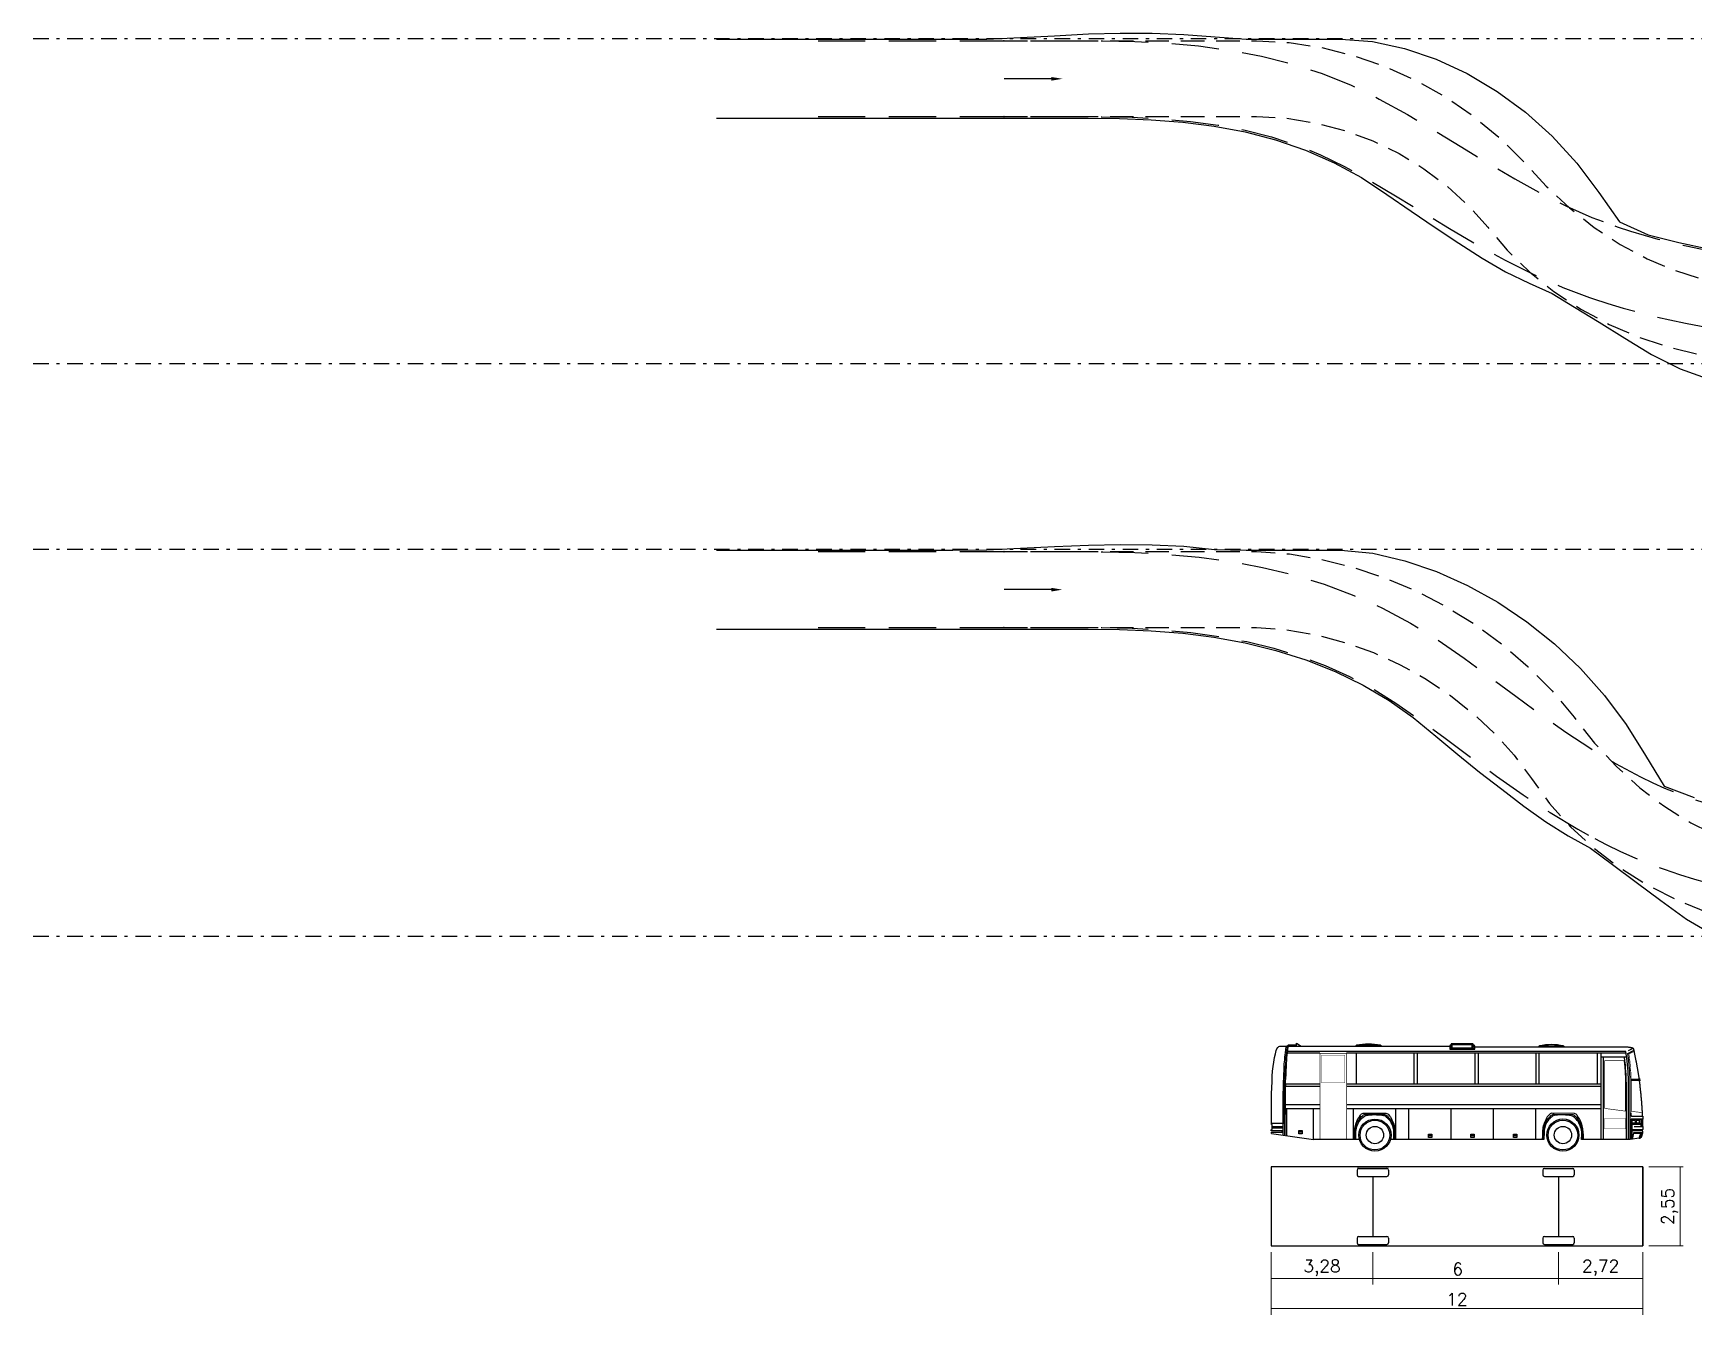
# Model space of a CAD drawing. Header units: millimetres. Extents: x -50 to 50, y -12 to 81.
# Drawn here: x -50 to 3.7, y -12.2 to 29.2 of the extents above; entities that cross this region are included whole.
import ezdxf
from ezdxf import colors
from ezdxf.entities.mleader import LeaderData, LeaderLine
from ezdxf.math import Vec2, Vec3

# ---------------------------------------------------------------- set-up
doc = ezdxf.new("R2010")
doc.units = ezdxf.units.MM
for name, pattern in [('DASHDOT', [1, 0.5, -0.25, 0, -0.25]), ('DASHED', [0.75, 0.5, -0.25]), ('DASHEDX2', [1.5, 1, -0.5])]:
    doc.linetypes.add(name, pattern=pattern)
doc.layers.add('vej', color=7, linetype='DASHDOT')
doc.styles.get("Standard").update_dxf_attribs({"font": 'romans'})
doc.dimstyles.new('ISO-25', dxfattribs={"dimtxt": 2.5, "dimasz": 2.5, "dimexe": 1.25, "dimexo": 0.625, "dimtad": 1, "dimtxsty": 'Standard', "dimcen": 2.5, "dimadec": 0, "dimazin": 0, "dimtfac": 1, "dimtmove": 0, "dimatfit": 3, "dimfxl": 1, "dimarcsym": 0})

# ---------------------------------------------------------------- blocks, each defined once
blk = doc.blocks.new('*U1494')
at = {"color": 2, "lineweight": 0}
blk.add_circle((0, 0), 0.0127, dxfattribs=at)
blk = doc.blocks.new('*U1495')
at = {"color": 2, "lineweight": 0}
blk.add_circle((0, 0), 0.0127, dxfattribs=at)
blk = doc.blocks.new('*U1502')
at = {"color": 2, "lineweight": 0}
blk.add_circle((0, 0), 0.0127, dxfattribs=at)
blk = doc.blocks.new('*U1503')
at = {"color": 2, "lineweight": 0}
blk.add_circle((0, 0), 0.0127, dxfattribs=at)
blk = doc.blocks.new('*D1515')
at = {"color": 0, "lineweight": -2, "transparency": 16777216}
for p, q in [((0, -0.05), (0, -2.075)), ((12, -0.05), (12, -2.075)), ((12, -1.875), (0, -1.875))]:
    blk.add_line(p, q, dxfattribs=at)
at = {"layer": 'Defpoints', "color": 0, "transparency": 16777216}
for p in [(0, 0.15), (12, 0.15), (0, -1.875)]:
    blk.add_point(p, dxfattribs=at)
at = {"color": 0, "transparency": 16777216, "insert": (6, -1.575), "char_height": 0.4, "attachment_point": 5}
blk.add_mtext('12', dxfattribs=at)
blk = doc.blocks.new('_None')
blk = doc.blocks.new('*D1512')
at = {"color": 0, "lineweight": -2, "transparency": 16777216}
for p, q in [((9.28, -0.05), (9.28, -1.099)), ((12, -0.05), (12, -1.099)), ((12, -0.899), (9.28, -0.899))]:
    blk.add_line(p, q, dxfattribs=at)
at = {"layer": 'Defpoints', "color": 0, "transparency": 16777216}
for p in [(9.28, 0.15), (12, 0.15), (9.28, -0.899)]:
    blk.add_point(p, dxfattribs=at)
at = {"color": 0, "transparency": 16777216, "insert": (10.64, -0.561), "char_height": 0.4, "attachment_point": 5}
blk.add_mtext('2,72', dxfattribs=at)
blk = doc.blocks.new('*D1513')
at = {"color": 0, "lineweight": -2, "transparency": 16777216}
for p, q in [((3.28, -0.05), (3.28, -1.099)), ((9.28, -0.05), (9.28, -1.099)), ((9.28, -0.899), (3.28, -0.899))]:
    blk.add_line(p, q, dxfattribs=at)
at = {"layer": 'Defpoints', "color": 0, "transparency": 16777216}
for p in [(3.28, 0.15), (9.28, 0.15), (3.28, -0.899)]:
    blk.add_point(p, dxfattribs=at)
at = {"color": 0, "transparency": 16777216, "insert": (6.021, -0.599), "char_height": 0.4, "attachment_point": 5}
blk.add_mtext('6', dxfattribs=at)
blk = doc.blocks.new('*D1514')
at = {"color": 0, "lineweight": -2, "transparency": 16777216}
for p, q in [((0, -0.05), (0, -1.099)), ((3.28, -0.05), (3.28, -1.099)), ((3.28, -0.899), (0, -0.899))]:
    blk.add_line(p, q, dxfattribs=at)
at = {"layer": 'Defpoints', "color": 0, "transparency": 16777216}
for p in [(0, 0.15), (3.28, 0.15), (0, -0.899)]:
    blk.add_point(p, dxfattribs=at)
at = {"color": 0, "transparency": 16777216, "insert": (1.64, -0.561), "char_height": 0.4, "attachment_point": 5}
blk.add_mtext('3,28', dxfattribs=at)
blk = doc.blocks.new('*D1516')
at = {"color": 0, "lineweight": -2, "transparency": 16777216}
for p, q in [((12.2, 2.7), (13.308, 2.7)), ((13.208, 2.7), (13.208, 0.15)), ((12.2, 0.15), (13.308, 0.15))]:
    blk.add_line(p, q, dxfattribs=at)
at = {"layer": 'Defpoints', "color": 0, "transparency": 16777216}
for p in [(12, 2.7), (12, 0.15), (13.208, 0.15)]:
    blk.add_point(p, dxfattribs=at)
at = {"color": 0, "transparency": 16777216, "insert": (12.87, 1.425), "char_height": 0.4, "attachment_point": 5, "rotation": 90}
blk.add_mtext('2,55', dxfattribs=at)
blk = doc.blocks.new('A$C5B312643')
for p, q in [((2.772, 2.7), (3.788, 2.7)), ((12, 2.7), (12, 0.15)), ((2.772, 2.6), (2.772, 2.446)), ((2.822, 2.65), (3.738, 2.65)), ((2.822, 2.396), (3.738, 2.396)), ((3.28, 2.396), (3.28, 0.454)), ((3.788, 2.6), (3.788, 2.446)), ((8.772, 2.6), (8.772, 2.446)), ((8.822, 2.65), (9.738, 2.65)), ((8.822, 2.396), (9.738, 2.396)), ((9.28, 2.396), (9.28, 0.454)), ((9.788, 2.6), (9.788, 2.446)), ((2.772, 0.404), (2.772, 0.25)), ((2.822, 0.454), (3.738, 0.454)), ((2.822, 0.2), (3.738, 0.2)), ((3.788, 0.404), (3.788, 0.25)), ((8.772, 0.404), (8.772, 0.25)), ((8.822, 0.454), (9.738, 0.454)), ((8.822, 0.2), (9.738, 0.2)), ((9.788, 0.404), (9.788, 0.25))]:
    blk.add_line(p, q)
at = {"linetype": 'Continuous'}
for points in [[(0.004, 3.781), (0.006, 3.827), (0.354, 3.824), (0.354, 3.863), (0, 3.862), (0, 3.904), (0.027, 3.908), (0.027, 4.07), (0.007, 4.076), (0.007, 4.141), (0.011, 5.074), (0.017, 5.253), (0.024, 5.464), (0.029, 5.633), (0.044, 5.789), (0.058, 5.945), (0.079, 6.083), (0.109, 6.238), (0.136, 6.357), (0.157, 6.457), (0.183, 6.518), (0.214, 6.558), (0.248, 6.588), (0.271, 6.597), (0.308, 6.598), (0.499, 6.599)], [(0.396, 5.342), (0.394, 5.461), (0.405, 5.573), (0.406, 5.692), (0.413, 5.817), (0.416, 5.925), (0.421, 6.036), (0.434, 6.163), (0.436, 6.255), (0.447, 6.31), (0.456, 6.396), (0.466, 6.471), (0.479, 6.599)], [(0.44, 5.343), (0.437, 5.459), (0.449, 5.571), (0.45, 5.691), (0.456, 5.815), (0.46, 5.923), (0.465, 6.033), (0.477, 6.161), (0.48, 6.25), (0.49, 6.303), (0.499, 6.391), (0.509, 6.466), (0.523, 6.594)], [(0.466, 5.343), (0.464, 5.458), (0.475, 5.57), (0.476, 5.69), (0.483, 5.814), (0.486, 5.922), (0.491, 6.031), (0.504, 6.159), (0.506, 6.248), (0.516, 6.299), (0.525, 6.388), (0.535, 6.463), (0.549, 6.592)], [(0.498, 6.599), (0.552, 6.648), (0.802, 6.648), (0.802, 6.599)], [(0.499, 6.599), (5.766, 6.6)], [(0.552, 6.648), (0.552, 6.599)], [(0.814, 6.599), (0.814, 6.699), (0.966, 6.599)], [(5.799, 6.636), (5.785, 6.579), (5.788, 6.545), (5.811, 6.521)], [(6.514, 6.68), (6.514, 6.52), (5.811, 6.52)], [(5.811, 6.68), (5.811, 6.521)], [(6.535, 6.633), (6.549, 6.579), (6.538, 6.547), (6.514, 6.52)], [(6.575, 6.579), (8.198, 6.579), (9.42, 6.579), (10.299, 6.578), (10.891, 6.577), (11.254, 6.577), (11.445, 6.576), (11.521, 6.575), (11.539, 6.574), (11.547, 6.573), (11.554, 6.572), (11.56, 6.571), (11.566, 6.57), (11.572, 6.569), (11.578, 6.568), (11.583, 6.567), (11.588, 6.567), (11.593, 6.566), (11.598, 6.565), (11.603, 6.564), (11.608, 6.563), (11.613, 6.562), (11.618, 6.561), (11.623, 6.56), (11.627, 6.559), (11.632, 6.558), (11.636, 6.557), (11.641, 6.556), (11.645, 6.555), (11.649, 6.554), (11.652, 6.553), (11.656, 6.552), (11.66, 6.551), (11.663, 6.55), (11.666, 6.549), (11.669, 6.548), (11.672, 6.547), (11.675, 6.546), (11.677, 6.544), (11.68, 6.543), (11.683, 6.541), (11.685, 6.54), (11.688, 6.538), (11.69, 6.535), (11.693, 6.531), (11.696, 6.525), (11.698, 6.518), (11.701, 6.509), (11.705, 6.498), (11.708, 6.484), (11.712, 6.468), (11.716, 6.449), (11.72, 6.429), (11.725, 6.407), (11.729, 6.384), (11.734, 6.36), (11.739, 6.334), (11.744, 6.308), (11.749, 6.282), (11.755, 6.255), (11.76, 6.228), (11.765, 6.201), (11.77, 6.175), (11.776, 6.149), (11.781, 6.124), (11.786, 6.099), (11.79, 6.076), (11.795, 6.053), (11.799, 6.031), (11.803, 6.01), (11.807, 5.989), (11.811, 5.968), (11.815, 5.947), (11.818, 5.927), (11.822, 5.907), (11.825, 5.887), (11.829, 5.866), (11.832, 5.846), (11.836, 5.826), (11.839, 5.805), (11.843, 5.784), (11.847, 5.763), (11.85, 5.742), (11.854, 5.72), (11.858, 5.698), (11.861, 5.676), (11.865, 5.654), (11.869, 5.632), (11.872, 5.61), (11.875, 5.587), (11.878, 5.565), (11.882, 5.542), (11.884, 5.519), (11.887, 5.496), (11.89, 5.472), (11.893, 5.447), (11.896, 5.421), (11.899, 5.394), (11.902, 5.366), (11.905, 5.338), (11.909, 5.308), (11.912, 5.278), (11.915, 5.248), (11.918, 5.217), (11.922, 5.185), (11.925, 5.153), (11.929, 5.122), (11.932, 5.09), (11.935, 5.058), (11.938, 5.027), (11.942, 4.996), (11.944, 4.966), (11.947, 4.936), (11.95, 4.908), (11.952, 4.88), (11.954, 4.852), (11.956, 4.825), (11.958, 4.797), (11.96, 4.769), (11.963, 4.74), (11.965, 4.709), (11.967, 4.678), (11.969, 4.645), (11.971, 4.612), (11.973, 4.579), (11.976, 4.547), (11.978, 4.515), (11.979, 4.486), (11.981, 4.459)], [(11.595, 3.583), (11.597, 5.275), (11.596, 5.401), (11.593, 5.499), (11.591, 5.591), (11.585, 5.693), (11.58, 5.8), (11.572, 5.894), (11.563, 6.001), (11.549, 6.138), (11.517, 6.369), (11.705, 6.459)], [(11.536, 6.466), (11.687, 6.538)], [(1.571, 6.374), (0.524, 6.374)], [(11.458, 6.428), (0.531, 6.428)], [(11.466, 6.374), (2.431, 6.374)], [(2.754, 5.372), (2.754, 6.374)], [(4.621, 5.372), (4.621, 6.374)], [(4.719, 5.372), (4.719, 6.374)], [(6.584, 5.372), (6.584, 6.374)], [(6.691, 5.372), (6.691, 6.374)], [(8.56, 5.372), (8.56, 6.374)], [(8.659, 5.372), (8.659, 6.374)], [(10.536, 5.372), (10.536, 6.374)], [(10.662, 3.583), (10.662, 6.374)], [(11.483, 6.248), (10.662, 6.248)], [(10.738, 3.583), (10.738, 6.248)], [(11.472, 4.581), (11.473, 5.275), (11.472, 5.399), (11.469, 5.496), (11.467, 5.586), (11.461, 5.686), (11.456, 5.793), (11.449, 5.884), (11.439, 5.989), (11.425, 6.123), (11.408, 6.248)], [(11.546, 4.581), (11.546, 5.275), (11.546, 5.4), (11.543, 5.498), (11.54, 5.589), (11.534, 5.69), (11.529, 5.797), (11.522, 5.89), (11.513, 5.997), (11.499, 6.132), (11.458, 6.428)], [(1.571, 5.372), (0.466, 5.372)], [(10.662, 5.372), (2.431, 5.372)], [(11.895, 5.479), (11.904, 5.479)], [(11.898, 5.557), (11.904, 5.479)], [(0.384, 4.112), (0.388, 5.067), (0.393, 5.241), (0.396, 5.342)], [(0.427, 4.112), (0.431, 5.066), (0.437, 5.24), (0.44, 5.34)], [(0.452, 3.716), (0.457, 5.066), (0.463, 5.239), (0.466, 5.34)], [(1.571, 5.296), (0.465, 5.296)], [(10.662, 5.296), (2.431, 5.296)], [(1.571, 4.581), (0.455, 4.581)], [(1.571, 4.704), (0.456, 4.704)], [(0.497, 3.709), (0.497, 4.581)], [(1.363, 3.583), (1.363, 4.581)], [(10.662, 4.704), (2.431, 4.704)], [(10.662, 4.581), (2.431, 4.581)], [(2.652, 3.583), (2.652, 4.581)], [(2.673, 3.583), (2.676, 3.745), (2.683, 3.842), (2.7, 3.951), (2.716, 4.041), (2.74, 4.117), (2.778, 4.202), (2.811, 4.272), (2.846, 4.322), (2.884, 4.375), (2.898, 4.395), (2.916, 4.414), (2.973, 4.438), (3.699, 4.44), (3.732, 4.431), (3.76, 4.417), (3.785, 4.391), (3.818, 4.354), (3.847, 4.317), (3.869, 4.272), (3.897, 4.227), (3.92, 4.184), (3.939, 4.135), (3.96, 4.077), (3.974, 4.023), (3.983, 3.969), (3.992, 3.93), (3.996, 3.884), (3.998, 3.822), (3.998, 3.759), (4, 3.701), (4, 3.583)], [(2.729, 3.583), (2.727, 3.76), (2.729, 3.836), (2.741, 3.899), (2.752, 3.956), (2.766, 4.002), (2.784, 4.047), (2.81, 4.11), (2.842, 4.17), (2.877, 4.217), (2.917, 4.262), (2.969, 4.312), (3.014, 4.341), (3.069, 4.366), (3.132, 4.378), (3.193, 4.382), (3.256, 4.385), (3.312, 4.389), (3.398, 4.388), (3.459, 4.387), (3.515, 4.381), (3.569, 4.376), (3.625, 4.364), (3.677, 4.346), (3.716, 4.314), (3.75, 4.286), (3.774, 4.256), (3.803, 4.224), (3.828, 4.195), (3.857, 4.147), (3.878, 4.107), (3.9, 4.063), (3.912, 4.026), (3.924, 3.979), (3.934, 3.937), (3.944, 3.89), (3.947, 3.83), (3.947, 3.583)], [(4.027, 3.583), (4.027, 4.581)], [(4.448, 3.583), (4.448, 4.581)], [(5.814, 3.583), (5.814, 4.581)], [(7.184, 3.583), (7.184, 4.581)], [(8.547, 3.583), (8.547, 4.581)], [(10.082, 3.583), (10.082, 3.729), (10.076, 3.825), (10.06, 3.935), (10.045, 4.025), (10.022, 4.101), (9.985, 4.187), (9.953, 4.257), (9.919, 4.308), (9.881, 4.361), (9.868, 4.382), (9.85, 4.4), (9.793, 4.425), (9.067, 4.436), (9.034, 4.427), (9.006, 4.414), (8.981, 4.388), (8.947, 4.352), (8.918, 4.315), (8.895, 4.271), (8.867, 4.226), (8.843, 4.183), (8.824, 4.135), (8.802, 4.076), (8.787, 4.023), (8.777, 3.969), (8.768, 3.93), (8.764, 3.884), (8.76, 3.822), (8.759, 3.759), (8.757, 3.701), (8.756, 3.583)], [(10.027, 3.583), (10.03, 3.744), (10.029, 3.82), (10.018, 3.883), (10.008, 3.94), (9.995, 3.986), (9.978, 4.032), (9.952, 4.095), (9.921, 4.155), (9.886, 4.202), (9.847, 4.248), (9.796, 4.299), (9.751, 4.328), (9.696, 4.354), (9.633, 4.367), (9.573, 4.372), (9.509, 4.376), (9.454, 4.38), (9.368, 4.38), (9.306, 4.381), (9.25, 4.375), (9.197, 4.371), (9.14, 4.36), (9.088, 4.342), (9.048, 4.31), (9.014, 4.283), (8.99, 4.253), (8.961, 4.221), (8.935, 4.193), (8.906, 4.145), (8.884, 4.105), (8.861, 4.062), (8.849, 4.025), (8.837, 3.978), (8.826, 3.936), (8.815, 3.889), (8.812, 3.83), (8.809, 3.582)], [(11.472, 3.583), (11.472, 4.581)], [(11.546, 3.583), (11.546, 4.581)], [(11.981, 4.459), (11.987, 4.345)], [(0.004, 3.781), (1.363, 3.583)], [(0.007, 4.113), (0.428, 4.112)], [(0.377, 4.113), (0.371, 3.728)], [(0.428, 4.112), (0.422, 3.72)], [(1, 3.822), (0.89, 3.822)], [(11.621, 3.587), (11.621, 4.086)], [(11.636, 3.589), (11.636, 4.086)], [(11.649, 3.592), (11.649, 4.086)], [(11.661, 3.594), (11.661, 4.086)], [(11.992, 3.788), (11.947, 3.646), (11.931, 3.641), (11.929, 3.768), (11.942, 3.761), (11.931, 3.641), (11.922, 3.622), (11.889, 3.616), (11.881, 3.631), (11.918, 3.727)], [(11.884, 4.23), (11.884, 4.101)], [(11.987, 3.896), (11.987, 3.862)], [(2.85, 3.583), (1.363, 3.583)], [(8.809, 3.583), (3.847, 3.583)], [(5.184, 3.701), (5.074, 3.701)], [(6.559, 3.701), (6.45, 3.701)], [(7.93, 3.701), (7.82, 3.701)], [(11.881, 3.631), (11.595, 3.583), (10.027, 3.583)]]:
    blk.add_lwpolyline(points, dxfattribs=at)
for points in [[(2.743, 6.599), (2.743, 6.619, -0.414214), (2.753, 6.629), (3.531, 6.629, -0.414214), (3.541, 6.619), (3.541, 6.599)], [(3.531, 6.629, 0.10736), (2.752, 6.629, 0.10736)], [(8.651, 6.579), (8.651, 6.599, -0.414214), (8.661, 6.609), (9.439, 6.609, -0.414214), (9.449, 6.599), (9.449, 6.579)], [(9.439, 6.609, 0.10736), (8.66, 6.609, 0.10736)], [(2.693, 3.583), (2.695, 3.734), (2.7, 3.782), (2.703, 3.827), (2.707, 3.871), (2.72, 3.927), (2.729, 3.987), (2.744, 4.037), (2.763, 4.091), (2.784, 4.134), (2.816, 4.189), (2.841, 4.231), (2.88, 4.286), (2.915, 4.325), (2.946, 4.356), (2.984, 4.381, -0.142638), (3.049, 4.399), (3.629, 4.399, -0.14119), (3.693, 4.381), (3.741, 4.351), (3.779, 4.313), (3.808, 4.279), (3.836, 4.244), (3.862, 4.204), (3.883, 4.167), (3.902, 4.129), (3.921, 4.081), (3.94, 4.03), (3.952, 3.986), (3.96, 3.941), (3.968, 3.896), (3.974, 3.863), (3.979, 3.827), (3.979, 3.583)], [(10.063, 3.583), (10.062, 3.718), (10.058, 3.766), (10.055, 3.811), (10.052, 3.855), (10.04, 3.911), (10.032, 3.971), (10.018, 4.021), (9.998, 4.075), (9.978, 4.119), (9.947, 4.174), (9.923, 4.216), (9.884, 4.272), (9.85, 4.311), (9.82, 4.343), (9.781, 4.368, 0.142638), (9.717, 4.387), (9.136, 4.395, 0.14119), (9.072, 4.377), (9.024, 4.347), (8.986, 4.311), (8.956, 4.277), (8.928, 4.242), (8.901, 4.202), (8.88, 4.165), (8.86, 4.127), (8.841, 4.08), (8.821, 4.029), (8.809, 3.985), (8.8, 3.94), (8.791, 3.896), (8.785, 3.862), (8.78, 3.827), (8.777, 3.582)], [(11.621, 4.445), (11.621, 4.365, 0.414214), (11.641, 4.345), (11.984, 4.345, -0.414214), (12, 4.329), (12, 4.245), (11.641, 4.245, 0.414214), (11.621, 4.225), (11.621, 4.086), (11.94, 4.086)], [(11.94, 4.018), (12, 4.018), (12, 4.23), (11.656, 4.23, 0.414214), (11.636, 4.21), (11.636, 4.101), (11.94, 4.101), (11.94, 4.006)], [(11.724, 4.006), (12, 4.006), (12, 3.916, -0.414214), (11.98, 3.896), (11.661, 3.896)], [(11.698, 3.788), (11.992, 3.788), (12, 3.802), (12, 3.842, 0.414214), (11.98, 3.862), (11.661, 3.862)], [(12, 3.802), (11.717, 3.802, 0.359834), (11.697, 3.786), (11.661, 3.594)], [(11.884, 4.204), (11.8, 4.204, 0.414214), (11.784, 4.188), (11.784, 4.14, 0.414214), (11.8, 4.124), (11.884, 4.124)]]:
    blk.add_lwpolyline(points, format="xyb", dxfattribs=at)
for points in [[(6.576, 6.601), (6.557, 6.632), (6.535, 6.633), (6.514, 6.68), (5.811, 6.68), (5.799, 6.636), (5.781, 6.636), (5.766, 6.6), (5.766, 6.502), (6.575, 6.5)], [(5.837, 6.644), (5.837, 6.544), (6.495, 6.544), (6.495, 6.644)], [(0.041, 3.961), (0.356, 3.961), (0.356, 3.996), (0.043, 3.996)], [(0.89, 3.877), (1, 3.877), (1, 3.768), (0.89, 3.768)], [(5.074, 3.756), (5.184, 3.756), (5.184, 3.646), (5.074, 3.646)], [(6.45, 3.756), (6.559, 3.756), (6.559, 3.646), (6.45, 3.646)], [(7.82, 3.756), (7.93, 3.756), (7.93, 3.647), (7.82, 3.647)]]:
    blk.add_lwpolyline(points, close=True, dxfattribs=at)
for points, const_width in [([(11.719, 6.43), (11.555, 6.351), (11.583, 6.142), (11.598, 6.005), (11.607, 5.897), (11.615, 5.803), (11.62, 5.694), (11.626, 5.592), (11.628, 5.5), (11.631, 5.402), (11.632, 5.276), (11.631, 4.497), (11.992, 4.454)], 0.02), ([(1.571, 3.583), (1.571, 6.374)], 0.02), ([(1.573, 6.367), (2.431, 6.367)], 0.02), ([(2.431, 3.583), (2.431, 6.374)], 0.02), ([(11.632, 5.516), (11.899, 5.517)], 0.0799)]:
    blk.add_lwpolyline(points, dxfattribs=dict(at, const_width=const_width))
for points, const_width in [([(2.379, 6.31), (2.379, 5.413), (1.626, 5.413), (1.626, 6.31)], 0.00998), ([(11.442, 4.503), (10.768, 4.591), (10.768, 6.132), (11.394, 6.132), (11.396, 6.119), (11.41, 5.987), (11.419, 5.881), (11.426, 5.791), (11.431, 5.684), (11.437, 5.584), (11.439, 5.495), (11.442, 5.399), (11.443, 5.275)], 0.02), ([(10.764, 4.267), (11.443, 4.267), (11.443, 3.927), (10.764, 3.927)], 0.00998)]:
    blk.add_lwpolyline(points, close=True, dxfattribs=dict(at, const_width=const_width))
for points in [[(11.649, 4.189), (11.649, 4.141, 0.414214), (11.665, 4.125), (11.753, 4.125, 0.414214), (11.769, 4.141), (11.769, 4.189, 0.414214), (11.753, 4.205), (11.665, 4.205, 0.414214)], [(11.96, 4.209), (11.972, 4.208, -0.408459), (11.98, 4.2), (11.981, 4.051, -0.419828), (11.972, 4.042), (11.959, 4.043, -0.412935), (11.951, 4.051), (11.951, 4.2, -0.415657)]]:
    blk.add_lwpolyline(points, format="xyb", close=True, dxfattribs=at)
blk.add_lwpolyline([(12, 2.7), (0, 2.7), (0, 0.15), (12, 0.15)], close=True)
for centre, radius in [((0.942, 3.845), 0.00875), ((3.349, 3.728), 0.519), ((3.349, 3.728), 0.479), ((3.349, 3.728), 0.28), ((9.422, 3.73), 0.519), ((9.422, 3.73), 0.479), ((9.422, 3.73), 0.28), ((5.126, 3.723), 0.00875), ((6.501, 3.723), 0.00875), ((7.872, 3.724), 0.00875)]:
    blk.add_circle(centre, radius, dxfattribs=at)
for centre, start, end in [((2.822, 2.6), 90, 180), ((2.822, 2.446), 180, 270), ((3.738, 2.6), 0, 90), ((3.738, 2.446), 270, 0), ((8.822, 2.6), 90, 180), ((8.822, 2.446), 180, 270), ((9.738, 2.6), 0, 90), ((9.738, 2.446), 270, 0), ((2.822, 0.404), 90, 180), ((2.822, 0.25), 180, 270), ((3.738, 0.404), 0, 90), ((3.738, 0.25), 270, 0), ((8.822, 0.404), 90, 180), ((8.822, 0.25), 180, 270), ((9.738, 0.404), 360, 90), ((9.738, 0.25), 270, 360)]:
    blk.add_arc(centre, 0.05, start, end)
for p1, p2, distance, override, picture, middle in [((12, 2.7), (12, 0.15), 1.208, {"dimtxt": 0.4, "dimasz": 0.2, "dimexe": 0.1, "dimexo": 0.2, "dimgap": 0.1, "dimtxsty": 'Standard', "dimblk1": 'None', "dimblk2": 'None', "dimsah": 1}, '*D1516', (12.87, 1.425)), ((12, 0.15), (0, 0.15), 2.025, {"dimtxt": 0.4, "dimasz": 0.1, "dimexe": 0.2, "dimexo": 0.2, "dimgap": 0.1, "dimtxsty": 'Standard', "dimblk1": 'None', "dimblk2": 'None', "dimsah": 1}, '*D1515', (6, -1.575))]:
    dim = blk.add_aligned_dim(p1=p1, p2=p2, distance=distance, dimstyle='ISO-25', override=override)
    dim.commit()
    dim.dimension.update_dxf_attribs({"geometry": picture, "text_midpoint": middle})
for base, p1, p2, picture, middle in [((0, -0.899), (3.28, 0.15), (0, 0.15), '*D1514', (1.64, -0.899)), ((3.28, -0.899), (9.28, 0.15), (3.28, 0.15), '*D1513', (6.021, -0.899)), ((9.28, -0.899), (12, 0.15), (9.28, 0.15), '*D1512', (10.64, -0.899))]:
    dim = blk.add_linear_dim(base=base, p1=p1, p2=p2, angle=180, dimstyle='ISO-25', override={"dimtxt": 0.4, "dimasz": 0.1, "dimexe": 0.2, "dimexo": 0.2, "dimgap": 0.1, "dimtxsty": 'Standard', "dimblk1": 'None', "dimblk2": 'None', "dimsah": 1})
    dim.commit()
    dim.dimension.update_dxf_attribs({"geometry": picture, "text_midpoint": middle, "dimtype": 129})
blk = doc.blocks.new('BUS 12 S')
at = {"color": 1, "linetype": 'Continuous', "ltscale": 1.524, "flags": 128}
for points in [[(-27.92, 28.975), (-26.83, 28.975), (-25.739, 28.975), (-24.648, 28.975), (-23.557, 28.975), (-22.466, 28.975), (-21.375, 28.975), (-20.284, 28.975), (-19.193, 28.981), (-18.102, 29.032), (-17.008, 29.088), (-15.91, 29.149), (-15.91, 29.149), (-14.88, 29.167), (-13.848, 29.169), (-12.823, 29.132), (-11.814, 29.052), (-10.817, 28.975), (-9.797, 28.975), (-8.776, 28.975), (-7.755, 28.975), (-6.729, 28.896), (-5.697, 28.673), (-4.674, 28.327), (-3.673, 27.865), (-2.707, 27.291), (-1.787, 26.614), (-0.926, 25.839), (-0.133, 24.975), (0.581, 24.029), (1.253, 23.073), (2.171, 22.66), (3.172, 22.405), (4.172, 22.194)], [(-27.92, 26.425), (-26.83, 26.425), (-25.739, 26.425), (-24.648, 26.425), (-23.557, 26.425), (-22.466, 26.425), (-21.375, 26.425), (-20.284, 26.425), (-19.193, 26.425), (-18.102, 26.425), (-17.011, 26.425), (-15.92, 26.425), (-15.92, 26.425), (-15.92, 26.425), (-14.9, 26.413), (-13.88, 26.375), (-12.863, 26.298), (-11.85, 26.171), (-10.848, 25.983), (-9.861, 25.726), (-8.897, 25.393), (-7.966, 24.98), (-7.082, 24.506), (-6.271, 23.958), (-5.482, 23.418), (-4.709, 22.894), (-3.945, 22.39), (-3.19, 21.902), (-2.433, 21.463), (-1.671, 21.1), (-0.928, 20.764), (-0.199, 20.317), (0.592, 19.832), (1.426, 19.32), (2.287, 18.794), (3.206, 18.33), (4.196, 17.97)], [(-27.92, 12.475), (-26.83, 12.475), (-25.739, 12.475), (-24.648, 12.475), (-23.557, 12.475), (-22.466, 12.475), (-21.375, 12.475), (-20.284, 12.475), (-19.193, 12.484), (-18.102, 12.534), (-17.007, 12.595), (-15.91, 12.634), (-15.91, 12.634), (-14.881, 12.655), (-13.852, 12.646), (-12.83, 12.601), (-11.831, 12.498), (-10.817, 12.475), (-9.797, 12.475), (-8.776, 12.475), (-7.755, 12.475), (-6.724, 12.37), (-5.689, 12.127), (-4.663, 11.78), (-3.656, 11.333), (-2.679, 10.792), (-1.741, 10.16), (-0.849, 9.444), (-0.012, 8.649), (0.762, 7.781), (1.469, 6.846), (2.092, 5.838), (2.696, 4.848), (3.658, 4.479)], [(-27.92, 9.925), (-26.83, 9.925), (-25.739, 9.925), (-24.648, 9.925), (-23.557, 9.925), (-22.466, 9.925), (-21.375, 9.925), (-20.284, 9.925), (-19.193, 9.925), (-18.102, 9.925), (-17.011, 9.925), (-15.92, 9.924), (-15.92, 9.924), (-15.92, 9.924), (-14.9, 9.91), (-13.88, 9.867), (-12.863, 9.786), (-11.851, 9.659), (-10.847, 9.478), (-9.856, 9.236), (-8.884, 8.928), (-7.937, 8.551), (-7.037, 8.111), (-6.197, 7.614), (-5.415, 7.065), (-4.688, 6.467), (-3.975, 5.876), (-3.268, 5.296), (-2.554, 4.747), (-1.844, 4.208), (-1.132, 3.692), (-0.404, 3.241), (0.317, 2.842), (1.022, 2.317), (1.785, 1.75), (2.584, 1.155), (3.413, 0.553), (4.318, 0.03)]]:
    blk.add_lwpolyline(points, dxfattribs=at)
at = {"color": 2, "linetype": 'DASHEDX2', "ltscale": 1.524, "flags": 128}
for points in [[(-24.64, 28.925), (-23.62, 28.925), (-22.599, 28.925), (-21.579, 28.925), (-20.558, 28.925), (-19.537, 28.925), (-18.517, 28.925), (-17.496, 28.925), (-16.475, 28.925), (-15.449, 28.922), (-14.414, 28.901), (-13.378, 28.849), (-12.347, 28.758), (-11.325, 28.619), (-10.317, 28.426), (-9.327, 28.175), (-8.361, 27.863), (-7.424, 27.487), (-6.51, 27.044), (-5.603, 26.544), (-4.714, 26.016), (-3.841, 25.483), (-2.983, 24.962), (-2.136, 24.466), (-1.296, 24.004), (-0.459, 23.585), (0.356, 23.222), (1.095, 22.943)], [(-24.64, 26.475), (-23.62, 26.475), (-22.599, 26.475), (-21.579, 26.475), (-20.558, 26.475), (-19.537, 26.475), (-18.517, 26.475), (-17.496, 26.475), (-16.475, 26.475), (-15.47, 26.472), (-14.492, 26.452), (-13.539, 26.405), (-12.612, 26.322), (-11.712, 26.2), (-10.84, 26.033), (-9.997, 25.818), (-9.186, 25.556), (-8.409, 25.243), (-7.638, 24.869), (-6.824, 24.42), (-5.983, 23.92), (-5.122, 23.394), (-4.244, 22.861), (-3.351, 22.338), (-2.442, 21.839), (-1.516, 21.374), (-0.578, 20.957), (0.283, 20.632)], [(1.095, 22.943), (1.179, 22.914), (1.607, 22.774), (2.045, 22.643), (2.491, 22.521), (2.944, 22.407), (3.404, 22.301), (3.869, 22.203), (4.339, 22.111), (4.814, 22.027), (5.292, 21.948), (5.774, 21.876), (6.258, 21.809), (6.745, 21.747), (7.235, 21.69), (7.726, 21.637), (8.22, 21.588), (8.714, 21.544), (9.211, 21.502), (9.708, 21.464), (10.206, 21.429), (10.706, 21.397), (11.206, 21.367), (11.707, 21.34), (12.209, 21.315), (12.712, 21.291), (13.215, 21.27), (13.718, 21.25), (14.222, 21.232), (14.726, 21.216), (15.231, 21.2), (15.736, 21.186), (16.241, 21.173), (16.747, 21.161), (17.253, 21.15), (17.759, 21.14), (18.265, 21.131), (18.771, 21.123), (19.278, 21.115), (19.785, 21.107), (20.292, 21.101), (20.799, 21.095), (21.306, 21.089), (21.813, 21.084), (22.32, 21.079), (22.828, 21.075), (23.335, 21.071), (23.842, 21.067), (24.35, 21.064)], [(0.283, 20.632), (0.38, 20.598), (0.87, 20.438), (1.364, 20.29), (1.863, 20.153), (2.365, 20.026), (2.871, 19.91), (3.378, 19.802), (3.887, 19.703), (4.397, 19.612), (4.909, 19.528), (5.421, 19.451), (5.934, 19.38), (6.447, 19.315), (6.96, 19.255), (7.474, 19.2), (7.987, 19.149), (8.501, 19.103), (9.014, 19.06), (9.527, 19.021), (10.04, 18.985), (10.553, 18.952), (11.066, 18.921), (11.578, 18.893), (12.09, 18.867), (12.602, 18.844), (13.114, 18.822), (13.626, 18.802), (14.137, 18.784), (14.648, 18.767), (15.159, 18.751), (15.67, 18.737), (16.181, 18.724), (16.691, 18.712), (17.201, 18.701), (17.712, 18.691), (18.222, 18.681), (18.732, 18.673), (19.241, 18.665), (19.751, 18.658), (20.261, 18.651), (20.77, 18.645), (21.279, 18.639), (21.789, 18.634), (22.298, 18.629), (22.807, 18.625), (23.316, 18.621), (23.825, 18.617), (24.334, 18.614)], [(-24.64, 12.425), (-23.62, 12.425), (-22.599, 12.425), (-21.579, 12.425), (-20.558, 12.425), (-19.537, 12.425), (-18.517, 12.425), (-17.496, 12.425), (-16.475, 12.425), (-15.444, 12.421), (-14.405, 12.395), (-13.365, 12.339), (-12.329, 12.244), (-11.3, 12.104), (-10.283, 11.914), (-9.28, 11.67), (-8.297, 11.37), (-7.337, 11.012), (-6.404, 10.595), (-5.505, 10.119), (-4.629, 9.577), (-3.767, 8.984), (-2.925, 8.37), (-2.101, 7.757), (-1.288, 7.162), (-0.483, 6.596), (0.319, 6.069), (1.123, 5.585), (1.606, 5.319)], [(-24.64, 9.975), (-23.62, 9.975), (-22.599, 9.975), (-21.579, 9.975), (-20.558, 9.975), (-19.537, 9.975), (-18.517, 9.975), (-17.496, 9.975), (-16.475, 9.975), (-15.473, 9.971), (-14.494, 9.947), (-13.536, 9.895), (-12.599, 9.808), (-11.683, 9.684), (-10.789, 9.517), (-9.919, 9.305), (-9.075, 9.047), (-8.258, 8.742), (-7.47, 8.389), (-6.72, 7.992), (-5.972, 7.527), (-5.188, 6.987), (-4.382, 6.4), (-3.56, 5.789), (-2.722, 5.175), (-1.867, 4.574), (-0.992, 3.999), (-0.097, 3.461), (0.45, 3.159)], [(1.606, 5.319), (1.93, 5.151), (2.323, 4.96), (2.708, 4.789), (3.109, 4.627), (3.522, 4.473), (3.946, 4.33), (4.381, 4.195), (4.824, 4.069), (5.275, 3.952), (5.733, 3.842), (6.197, 3.741), (6.666, 3.646), (7.14, 3.559), (7.617, 3.478), (8.098, 3.403), (8.583, 3.334), (9.069, 3.27), (9.559, 3.211), (10.05, 3.157), (10.543, 3.107), (11.038, 3.06), (11.535, 3.018), (12.032, 2.978), (12.531, 2.942), (13.031, 2.909), (13.532, 2.878), (14.033, 2.85), (14.536, 2.824), (15.039, 2.8), (15.542, 2.778), (16.046, 2.757), (16.551, 2.739), (17.056, 2.722), (17.561, 2.706), (18.066, 2.691), (18.572, 2.678), (19.079, 2.666), (19.585, 2.654), (20.092, 2.644), (20.599, 2.634), (21.106, 2.625), (21.613, 2.617), (22.12, 2.61), (22.628, 2.603), (23.135, 2.597), (23.643, 2.591), (24.151, 2.586), (24.354, 2.584)], [(0.45, 3.159), (0.82, 2.967), (1.281, 2.743), (1.744, 2.537), (2.216, 2.345), (2.697, 2.166), (3.185, 2.001), (3.678, 1.848), (4.176, 1.706), (4.678, 1.576), (5.183, 1.455), (5.69, 1.344), (6.199, 1.241), (6.71, 1.147), (7.221, 1.06), (7.734, 0.981), (8.247, 0.907), (8.761, 0.84), (9.275, 0.778), (9.789, 0.721), (10.304, 0.668), (10.818, 0.62), (11.332, 0.576), (11.846, 0.535), (12.36, 0.498), (12.873, 0.464), (13.387, 0.432), (13.9, 0.403), (14.413, 0.377), (14.926, 0.352), (15.439, 0.33), (15.951, 0.309), (16.463, 0.29), (16.975, 0.273), (17.487, 0.257), (17.998, 0.242), (18.51, 0.229), (19.021, 0.216), (19.532, 0.205), (20.043, 0.194), (20.554, 0.185), (21.065, 0.176), (21.575, 0.168), (22.086, 0.16), (22.596, 0.153), (23.106, 0.147), (23.616, 0.141), (24.126, 0.136), (24.33, 0.134)]]:
    blk.add_lwpolyline(points, dxfattribs=at)
at = {"color": 2, "linetype": 'DASHED', "ltscale": 1.524, "flags": 128}
for points in [[(-18.64, 28.925), (-17.62, 28.925), (-16.599, 28.925), (-15.579, 28.925), (-14.558, 28.925), (-13.537, 28.925), (-12.517, 28.925), (-11.496, 28.925), (-10.475, 28.925), (-9.424, 28.868), (-8.375, 28.705), (-7.336, 28.446), (-6.316, 28.093), (-5.326, 27.647), (-4.375, 27.113), (-3.472, 26.493), (-2.626, 25.792), (-1.845, 25.016), (-1.12, 24.234), (-0.362, 23.527), (0.436, 22.897), (1.271, 22.349), (2.139, 21.885), (3.035, 21.508), (3.953, 21.218), (4.886, 21.018), (5.799, 20.951), (6.667, 20.97)], [(-18.64, 26.475), (-17.62, 26.475), (-16.599, 26.475), (-15.579, 26.475), (-14.558, 26.475), (-13.537, 26.475), (-12.517, 26.475), (-11.496, 26.475), (-10.475, 26.475), (-9.497, 26.421), (-8.54, 26.266), (-7.612, 26.022), (-6.719, 25.692), (-5.869, 25.28), (-5.067, 24.79), (-4.319, 24.227), (-3.631, 23.597), (-3.009, 22.905), (-2.382, 22.159), (-1.663, 21.46), (-0.868, 20.824), (-0.003, 20.257), (0.921, 19.762), (1.895, 19.345), (2.911, 19.012), (3.959, 18.766), (5.059, 18.649), (6.024, 18.63)], [(-18.64, 12.425), (-17.62, 12.425), (-16.599, 12.425), (-15.579, 12.425), (-14.558, 12.425), (-13.537, 12.425), (-12.517, 12.425), (-11.496, 12.425), (-10.475, 12.425), (-9.415, 12.349), (-8.366, 12.171), (-7.326, 11.91), (-6.304, 11.568), (-5.306, 11.146), (-4.34, 10.646), (-3.412, 10.071), (-2.53, 9.423), (-1.699, 8.707), (-0.925, 7.927), (-0.216, 7.074), (0.443, 6.241), (1.153, 5.479), (1.909, 4.792), (2.71, 4.187), (3.551, 3.665), (4.427, 3.23), (5.331, 2.883), (6.256, 2.626), (6.819, 2.514)], [(-18.64, 9.975), (-17.62, 9.975), (-16.599, 9.975), (-15.579, 9.975), (-14.558, 9.975), (-13.537, 9.975), (-12.517, 9.975), (-11.496, 9.975), (-10.475, 9.975), (-9.504, 9.903), (-8.543, 9.733), (-7.608, 9.486), (-6.702, 9.165), (-5.831, 8.771), (-4.999, 8.308), (-4.211, 7.78), (-3.471, 7.191), (-2.784, 6.544), (-2.153, 5.845), (-1.598, 5.099), (-1.011, 4.291), (-0.332, 3.537), (0.43, 2.84), (1.266, 2.209), (2.166, 1.648), (3.123, 1.164), (4.127, 0.762), (5.17, 0.448), (5.811, 0.302)]]:
    blk.add_lwpolyline(points, dxfattribs=at)
at = {"layer": 'vej'}
for p, q in [((-50, 29), (50, 29)), ((-50, 18.5), (50, 18.5)), ((-50, 12.5), (50, 12.5)), ((-50, 0), (50, 0))]:
    blk.add_line(p, q, dxfattribs=at)
for name, p in [('*U1494', (-18.64, 28.925)), ('*U1495', (-18.64, 26.475)), ('*U1502', (-18.64, 12.425)), ('*U1503', (-18.64, 9.975))]:
    blk.add_blockref(name, p)
at = {"lineweight": 13}
blk.add_blockref('A$C5B312643', (-10, -10.15), dxfattribs=at)
ml = blk.add_multileader_mtext('Standard')
ml.set_content('', color=256)
ml.set_leader_properties()
ml.build(insert=Vec2(0, 0))
ml.multileader.update_dxf_attribs({"text_right_attachment_type": 6, "dogleg_length": 0.36, "arrow_head_size": 0.36})
ctx = ml.context
ctx.base_point, ctx.char_height, ctx.arrow_head_size, ctx.landing_gap_size, ctx.plane_origin = Vec3(-18.815, 27.876), 0.36, 0.36, 0.18, Vec3(-16.746, 27.696)
ctx.right_attachment, ctx.text_align_type = 6, 2
notes = []
notes.append((ctx, [(0, (1, 1, 0), (-17.735, 27.696), (-1, 0), 0.72, [(0, [(-16.746, 27.696)], 0, [])])]))
ctx.mtext.insert, ctx.mtext.alignment, ctx.mtext.flow_direction = Vec3(-18.635, 28.056), 3, 5
ml = blk.add_multileader_mtext('Standard')
ml.set_content('', color=256)
ml.set_leader_properties()
ml.build(insert=Vec2(0, 0))
ml.multileader.update_dxf_attribs({"text_right_attachment_type": 6, "dogleg_length": 0.36, "arrow_head_size": 0.36})
ctx = ml.context
ctx.base_point, ctx.char_height, ctx.arrow_head_size, ctx.landing_gap_size, ctx.plane_origin = Vec3(-18.815, 11.376), 0.36, 0.36, 0.18, Vec3(-16.746, 11.196)
ctx.right_attachment, ctx.text_align_type = 6, 2
notes.append((ctx, [(0, (1, 1, 0), (-17.735, 11.196), (-1, 0), 0.72, [(0, [(-16.746, 11.196)], 0, [])])]))
ctx.mtext.insert, ctx.mtext.alignment, ctx.mtext.flow_direction = Vec3(-18.635, 11.556), 3, 5
for ctx, leaders in notes:
    for number, flags, end, landing, length, lines in leaders:
        leader = LeaderData()
        leader.index, (leader.has_last_leader_line, leader.has_dogleg_vector, leader.attachment_direction) = number, flags
        leader.last_leader_point, leader.dogleg_vector, leader.dogleg_length = Vec3(end), Vec3(landing), length
        for number, points, colour, breaks in lines:
            line = LeaderLine()
            line.index, line.vertices, line.color, line.breaks = number, Vec3.list(points), colors.encode_raw_color(colour), breaks
            leader.lines.append(line)
        ctx.leaders.append(leader)

msp = doc.modelspace()

# ---------------------------------------------------------------- block references
msp.add_blockref('BUS 12 S', (0, 0))

doc.saveas('drawing.dxf')
